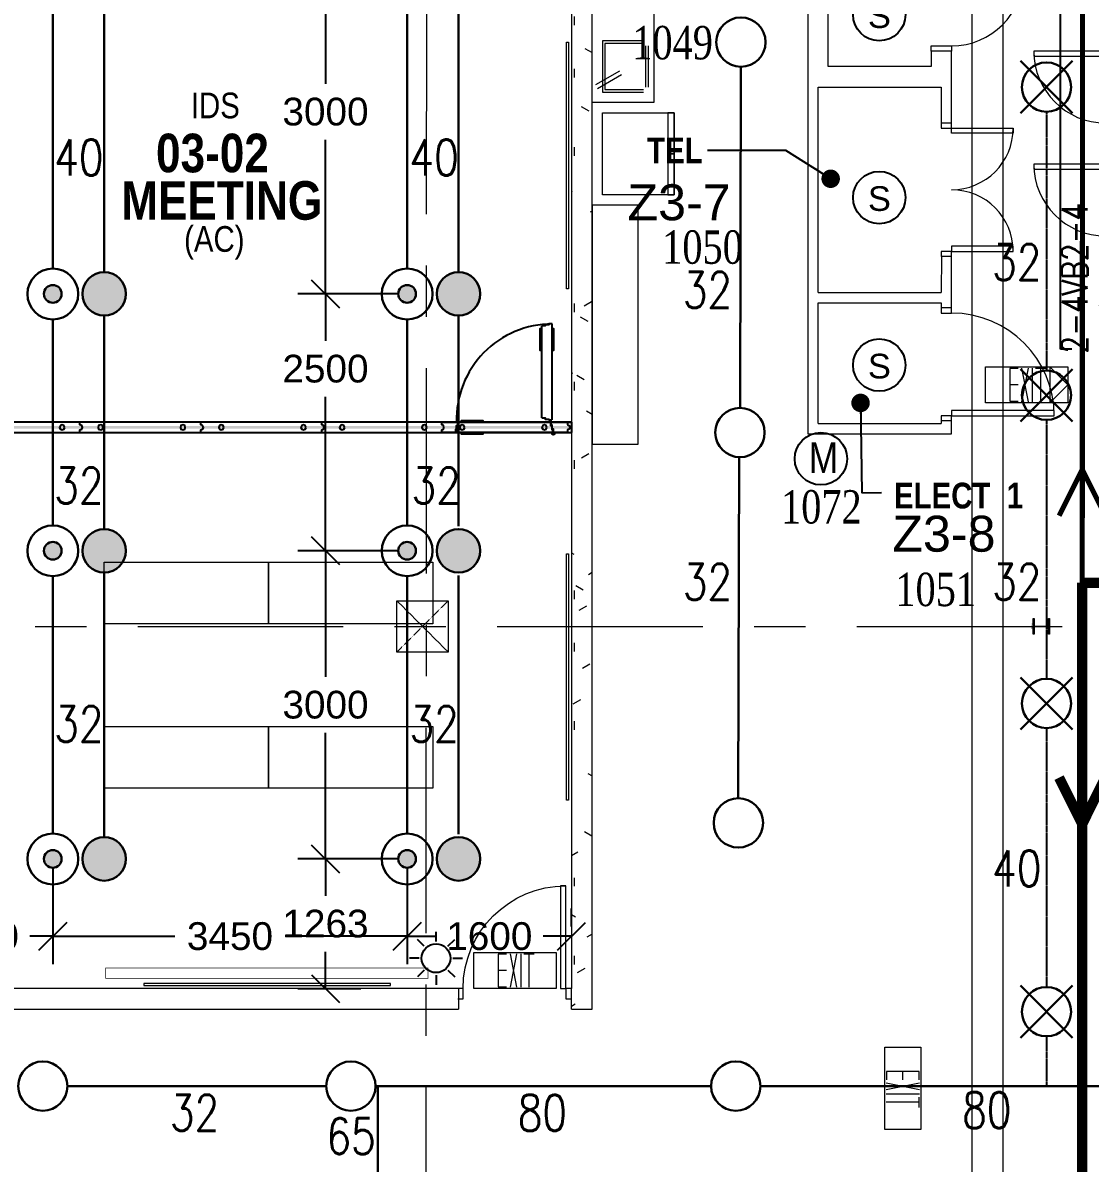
# Model space of a CAD drawing. Header units: millimetres. Extents: x -47219 to 440296, y -79832 to 7189.
# Drawn here: x -4260 to 6132, y -30050 to -18949 of the extents above; entities that cross this region are included whole.
import ezdxf

# ---------------------------------------------------------------- set-up
doc = ezdxf.new("R2010")
doc.units = ezdxf.units.MM
for name, pattern in [('BLK_2 - 3RD STOREY  LOWER ROOF PLAN-archi clean_25 SEPT 2024$0$IDA - Grid Line', [3500, 2000, -500, 500, -500]), ('HIDDEN2', [4.7625, 3.175, -1.5875]), ('IMPORT-HIDDEN2', [4.7625, 3.175, -1.5875])]:
    doc.linetypes.add(name, pattern=pattern)
doc.layers.get('Defpoints').update_dxf_attribs({"color": 8, "lineweight": 9})
for name, color, linetype in [('ADRESS', 42, 'Continuous'), ('BLK_2 - 3RD STOREY  LOWER ROOF PLAN-archi clean_25 SEPT 2024$0$PDF2_Geometry', 8, 'Continuous'), ('BLK_2 - 3RD STOREY  LOWER ROOF PLAN-archi clean_25 SEPT 2024$0$PDF2_Solid Fills', 8, 'Continuous'), ('DIM', 8, 'Continuous'), ('M-_FIRESMOKE_E-', 1, 'Continuous'), ('M-_FIRESPRK_T-', 7, 'Continuous'), ('M-_SPRKBEAM_E-', 12, 'HIDDEN2'), ('M-FIRE----_E-', 12, 'Continuous'), ('M_HR PIPE', 3, 'Continuous'), ('ROOMNAME', 7, 'Continuous'), ('ZONENAME', 152, 'Continuous')]:
    doc.layers.add(name, color=color, linetype=linetype)
for name, color, linetype, lineweight in [('BLK_2 - 3RD STOREY  LOWER ROOF PLAN-archi clean_25 SEPT 2024$0$1599_DB_A_BLK2_HQ_R21- LINKVIEW_BLK2_1ST STOREY Toilet JOH$0$A-_DOOR----_E-1', 8, 'Continuous', 9), ('BLK_2 - 3RD STOREY  LOWER ROOF PLAN-archi clean_25 SEPT 2024$0$1599_DB_A_BLK2_HQ_R21-3RD STOREY 230517$0$A-_DETA----_ED-1', 8, 'Continuous', 9), ('BLK_2 - 3RD STOREY  LOWER ROOF PLAN-archi clean_25 SEPT 2024$0$1599_DB_A_BLK2_HQ_R21-3RD STOREY 230517$0$A-_DOOR----_E', 8, 'Continuous', 9), ('BLK_2 - 3RD STOREY  LOWER ROOF PLAN-archi clean_25 SEPT 2024$0$1599_DB_A_BLK2_HQ_R21-3RD STOREY 230517$0$E-_LIGT----_E', 8, 'Continuous', 9), ('BLK_2 - 3RD STOREY  LOWER ROOF PLAN-archi clean_25 SEPT 2024$0$A-_DETA----_ED-1', 8, 'Continuous', 9), ('BLK_2 - 3RD STOREY  LOWER ROOF PLAN-archi clean_25 SEPT 2024$0$A-_WALL----_E', 8, 'Continuous', 9), ('BLK_2 - 3RD STOREY  LOWER ROOF PLAN-archi clean_25 SEPT 2024$0$E-_LIGT----_E', 8, 'Continuous', 9), ('BLK_2 - 3RD STOREY  LOWER ROOF PLAN-archi clean_25 SEPT 2024$0$S-_ANOTGRID_E-1', 8, 'BLK_2 - 3RD STOREY  LOWER ROOF PLAN-archi clean_25 SEPT 2024$0$IDA - Grid Line', 9), ('M-_SPRKPICO_E-', 1, 'Continuous', 30), ('M-_SPRKPIEX_E-', 1, 'Continuous', 30), ('NW_BEAM AND COLUMN', 134, 'Continuous', 5), ('S-_LINE----_N-', 140, 'Continuous', 18), ('S-TEXT', 140, 'Continuous', 18)]:
    doc.layers.add(name, color=color, linetype=linetype, lineweight=lineweight)
doc.styles.add('Arial Narrow', font='ARIALN.TTF', dxfattribs={"height": 250})
doc.styles.add('BLK_2 - 3RD STOREY  LOWER ROOF PLAN_12 JUNE 2024$0$Arial Narrow_2', font='ARIALN.TTF', dxfattribs={"height": 375})
doc.styles.add('BLK_2 - 3RD STOREY  LOWER ROOF PLAN_12 JUNE 2024$0$Arial Narrow_B_1', font='ARIALNB.TTF', dxfattribs={"height": 500})
doc.styles.add('BLK_2 - 3RD STOREY  LOWER ROOF PLAN_12 JUNE 2024$0$Arial Narrow_B_3', font='ARIALNB.TTF', dxfattribs={"height": 375})
doc.styles.add('RomanS_5', font='romans__.ttf', dxfattribs={"width": 0.8, "height": 250})
doc.styles.add('Simplex', font='SIMPLEX.shx', dxfattribs={"width": 0.8, "height": 2.5})
doc.styles.get("Standard").update_dxf_attribs({"font": 'arial.ttf'})
doc.styles.add('Swis721 BlkCn BT', font='swissck.ttf', dxfattribs={"width": 0.65, "height": 8})
doc.styles.add('TIME', font='times.ttf', dxfattribs={"width": 0.8})
doc.dimstyles.new('DIM 150', dxfattribs={"dimscale": 1500, "dimtxt": 0.18, "dimasz": 0.18, "dimexe": 0.18, "dimexo": 0.0625, "dimgap": 0.09, "dimtad": 0, "dimtih": 1, "dimtoh": 1, "dimdec": 0, "dimzin": 0, "dimdsep": 46, "dimtxsty": 'Standard', "dimblk": 'OBLIQUE', "dimcen": 0.09, "dimadec": 0, "dimazin": 0, "dimtfac": 1, "dimtdec": 0, "dimtofl": 0, "dimtmove": 0, "dimatfit": 3, "dimfxl": 1, "dimtolj": 1, "dimtzin": 0, "dimarcsym": 0})
doc.dimstyles.new('ROOM', dxfattribs={"dimscale": 1000, "dimtxt": 0.18, "dimasz": 0.18, "dimexe": 0.18, "dimexo": 0.0625, "dimgap": 0.09, "dimtad": 0, "dimtih": 1, "dimtoh": 1, "dimdec": 0, "dimzin": 0, "dimdsep": 46, "dimtxsty": 'Standard', "dimblk": 'OBLIQUE', "dimcen": 0.09, "dimadec": 0, "dimazin": 0, "dimtfac": 1, "dimtdec": 0, "dimtofl": 0, "dimtmove": 0, "dimatfit": 3, "dimldrblk": 'DOT', "dimfxl": 1, "dimtolj": 1, "dimtzin": 0, "dimarcsym": 0})

# ---------------------------------------------------------------- blocks, each defined once
blk = doc.blocks.new('3rd Structure')
at = {"layer": 'NW_BEAM AND COLUMN', "color": 8}
for p, q in [((-23450, -28550), (-23450, 250)), ((-23150, 250), (-23150, -28550)), ((-29050, -28550), (-28550, -28550)), ((-29050, -29050), (-29050, -28550)), ((-28550, -28550), (-28550, -29050)), ((-23450, -50650), (-23450, -28550)), ((-23150, -28550), (-23150, -50650)), ((-22854, -28876), (-22854, -28724)), ((-22854, -28724), (-22844, -28724)), ((-22844, -28724), (-22844, -28789)), ((-22706, -28789), (-22706, -28724)), ((-22706, -28724), (-22696, -28724)), ((-22696, -28724), (-22696, -28876)), ((-22696, -28800), (-22854, -28800)), ((-22844, -28811), (-22844, -28876)), ((-22837, -28797), (-22713, -28797)), ((-22713, -28803), (-22837, -28803)), ((-22775, -28797), (-22775, -28803)), ((-22706, -28876), (-22706, -28811)), ((-22844, -28876), (-22854, -28876)), ((-22696, -28876), (-22706, -28876)), ((-28550, -29050), (-29050, -29050))]:
    blk.add_line(p, q, dxfattribs=at)
at = {"layer": 'NW_BEAM AND COLUMN', "color": 8, "linetype": 'IMPORT-HIDDEN2', "lineweight": 18}
for p, q in [((-28550, -28550), (-29050, -29050)), ((-29050, -28550), (-28550, -29050))]:
    blk.add_line(p, q, dxfattribs=at)
at = {"layer": 'NW_BEAM AND COLUMN', "color": 8}
for centre, start, end in [((-22837, -28789), 180, 270), ((-22837, -28811), 90, 180), ((-22713, -28789), 270, 0), ((-22713, -28811), 0, 90)]:
    blk.add_arc(centre, 7.6, start, end, dxfattribs=at)
at = {"layer": 'S-TEXT', "color": 8, "attachment_point": 2}
for s, insert, char_height, width, rotation, line_spacing_factor, style in [('2-4VB2-4\\P1800/2100x850', (-22576, -25410), 250, 2959.11, 90, 0.983083, 'RomanS_5'), ('152x152x30.0 kg/m', (-22863, -28800), 8, 66.67, 270, 0.961347, 'Swis721 BlkCn BT')]:
    blk.add_mtext(s, dxfattribs=dict(at, insert=insert, char_height=char_height, width=width, rotation=rotation, line_spacing_factor=line_spacing_factor, style=style))
blk = doc.blocks.new('fire0101')
at = {"color": 0, "linetype": 'Continuous'}
blk.add_circle((0, 0), 100, dxfattribs=at)
blk = doc.blocks.new('Under B spk')
for p, q in [((318, -318), (-318, 318)), ((318, 318), (-318, -318))]:
    blk.add_line(p, q)
blk.add_circle((0, 0), 300)
blk = doc.blocks.new('SMOKE')
at = {"layer": 'M-_FIRESMOKE_E-'}
blk.add_circle((0, 0), 255, dxfattribs=at)
blk.add_text('S', height=240, dxfattribs=at).set_placement((-110, -130))
blk = doc.blocks.new('_Dot')
at = {"color": 0, "linetype": 'ByBlock', "lineweight": -2}
blk.add_line((-0.5, 0), (-1, 0), dxfattribs=at)
at = {"color": 0, "linetype": 'ByBlock', "const_width": 0.5}
blk.add_lwpolyline([(-0.25, 0, 1), (0.25, 0, 1)], format="xyb", close=True, dxfattribs=at)
blk = doc.blocks.new('_Oblique')
at = {"color": 0, "linetype": 'ByBlock', "lineweight": -2}
blk.add_line((-0.5, -0.5), (0.5, 0.5), dxfattribs=at)
blk = doc.blocks.new('*U13')
at = {"layer": 'M-FIRE----_E-'}
blk.add_line((-33, -33), (33, 33), dxfattribs=at)
blk = doc.blocks.new('*U12')
at = {"layer": 'M-FIRE----_E-', "color": 0, "linetype": 'ByBlock', "lineweight": -2, "transparency": 16777216}
for p, rotation in [((31604, 13669), 45), ((31455, 13607), 90), ((31393, 13458), 135), ((31815, 13458), 315.0000000000001), ((31455, 13309), 180), ((31753, 13309), 270), ((31604, 13247), 225.0000000000001)]:
    blk.add_blockref('*U13', p, dxfattribs=dict(at, rotation=rotation))
blk.add_blockref('*U13', (31753, 13607), dxfattribs=at)
blk = doc.blocks.new('Strobe Light')
at = {"layer": 'M-FIRE----_E-'}
blk.add_circle((0, 0), 140, dxfattribs=at)
blk.add_blockref('*U12', (-31604, -13458), dxfattribs=at)
blk = doc.blocks.new('*D74')
at = {"layer": 'Defpoints', "color": 0, "transparency": 16777216}
for p in [(-3968, -27088), (-5468, -27390), (-3968, -27841)]:
    blk.add_point(p, dxfattribs=at)
at = {"layer": 'DIM', "color": 0, "lineweight": -2, "transparency": 16777216}
for p, q in [((-3968, -27182), (-3968, -28111)), ((-5468, -27484), (-5468, -28111)), ((-5468, -27841), (-5243, -27841)), ((-3968, -27841), (-4193, -27841))]:
    blk.add_line(p, q, dxfattribs=at)
at = {"layer": 'DIM', "color": 0, "lineweight": -2, "transparency": 16777216, "xscale": 270, "yscale": 270, "zscale": 270, "rotation": 180}
blk.add_blockref('_Oblique', (-5468, -27841), dxfattribs=at)
at = {"layer": 'DIM', "color": 0, "lineweight": -2, "transparency": 16777216, "xscale": 270, "yscale": 270, "zscale": 270}
blk.add_blockref('_Oblique', (-3968, -27841), dxfattribs=at)
at = {"layer": 'DIM', "color": 0, "transparency": 16777216, "insert": (-4718, -27841), "char_height": 270, "attachment_point": 5}
blk.add_mtext('\\A1;1500', dxfattribs=at)
blk = doc.blocks.new('*D75')
at = {"layer": 'Defpoints', "color": 0, "transparency": 16777216}
for p in [(-3968, -27088), (-518, -27088), (-518, -27841)]:
    blk.add_point(p, dxfattribs=at)
at = {"layer": 'DIM', "color": 0, "lineweight": -2, "transparency": 16777216}
for p, q in [((-3968, -27182), (-3968, -28111)), ((-518, -27182), (-518, -28111)), ((-3968, -27841), (-2781, -27841)), ((-518, -27841), (-1705, -27841))]:
    blk.add_line(p, q, dxfattribs=at)
at = {"layer": 'DIM', "color": 0, "lineweight": -2, "transparency": 16777216, "xscale": 270, "yscale": 270, "zscale": 270, "rotation": 180}
blk.add_blockref('_Oblique', (-3968, -27841), dxfattribs=at)
at = {"layer": 'DIM', "color": 0, "lineweight": -2, "transparency": 16777216, "xscale": 270, "yscale": 270, "zscale": 270}
blk.add_blockref('_Oblique', (-518, -27841), dxfattribs=at)
at = {"layer": 'DIM', "color": 0, "transparency": 16777216, "insert": (-2243, -27841), "char_height": 270, "attachment_point": 5}
blk.add_mtext('\\A1;3450', dxfattribs=at)
blk = doc.blocks.new('*D76')
at = {"layer": 'Defpoints', "color": 0, "transparency": 16777216}
for p in [(-518, -27088), (1082, -27841), (1082, -27841)]:
    blk.add_point(p, dxfattribs=at)
at = {"layer": 'DIM', "color": 0, "lineweight": -2, "transparency": 16777216}
for p, q in [((-518, -27182), (-518, -28111)), ((1082, -27747), (1082, -27571)), ((-518, -27841), (-243, -27841)), ((1082, -27841), (807, -27841))]:
    blk.add_line(p, q, dxfattribs=at)
at = {"layer": 'DIM', "color": 0, "lineweight": -2, "transparency": 16777216, "xscale": 270, "yscale": 270, "zscale": 270, "rotation": 180}
blk.add_blockref('_Oblique', (-518, -27841), dxfattribs=at)
at = {"layer": 'DIM', "color": 0, "lineweight": -2, "transparency": 16777216, "xscale": 270, "yscale": 270, "zscale": 270}
blk.add_blockref('_Oblique', (1082, -27841), dxfattribs=at)
at = {"layer": 'DIM', "color": 0, "transparency": 16777216, "insert": (282, -27841), "char_height": 270, "attachment_point": 5}
blk.add_mtext('\\A1;1600', dxfattribs=at)
blk = doc.blocks.new('*D77')
at = {"layer": 'Defpoints', "color": 0, "transparency": 16777216}
for p in [(-1313, -27088), (-518, -27088), (-874, -28351)]:
    blk.add_point(p, dxfattribs=at)
at = {"layer": 'DIM', "color": 0, "lineweight": -2, "transparency": 16777216}
for p, q in [((-612, -27088), (-1583, -27088)), ((-1313, -27088), (-1313, -27446)), ((-1313, -28351), (-1313, -27992)), ((-968, -28351), (-1583, -28351))]:
    blk.add_line(p, q, dxfattribs=at)
at = {"layer": 'DIM', "color": 0, "lineweight": -2, "transparency": 16777216, "xscale": 270, "yscale": 270, "zscale": 270}
for p, rotation in [((-1313, -27088), 90), ((-1313, -28351), 270)]:
    blk.add_blockref('_Oblique', p, dxfattribs=dict(at, rotation=rotation))
at = {"layer": 'DIM', "color": 0, "transparency": 16777216, "insert": (-1313, -27719), "char_height": 270, "attachment_point": 5}
blk.add_mtext('\\A1;1263', dxfattribs=at)
blk = doc.blocks.new('*D78')
at = {"layer": 'Defpoints', "color": 0, "transparency": 16777216}
for p in [(-1313, -24088), (-518, -24088), (-518, -27088)]:
    blk.add_point(p, dxfattribs=at)
at = {"layer": 'DIM', "color": 0, "lineweight": -2, "transparency": 16777216}
for p, q in [((-612, -24088), (-1583, -24088)), ((-1313, -24088), (-1313, -25315)), ((-1313, -27088), (-1313, -25861)), ((-612, -27088), (-1583, -27088))]:
    blk.add_line(p, q, dxfattribs=at)
at = {"layer": 'DIM', "color": 0, "lineweight": -2, "transparency": 16777216, "xscale": 270, "yscale": 270, "zscale": 270}
for p, rotation in [((-1313, -24088), 90), ((-1313, -27088), 270)]:
    blk.add_blockref('_Oblique', p, dxfattribs=dict(at, rotation=rotation))
at = {"layer": 'DIM', "color": 0, "transparency": 16777216, "insert": (-1313, -25588), "char_height": 270, "attachment_point": 5}
blk.add_mtext('\\A1;3000', dxfattribs=at)
blk = doc.blocks.new('*D79')
at = {"layer": 'Defpoints', "color": 0, "transparency": 16777216}
for p in [(-1313, -21588), (-518, -21588), (-518, -24088)]:
    blk.add_point(p, dxfattribs=at)
at = {"layer": 'DIM', "color": 0, "lineweight": -2, "transparency": 16777216}
for p, q in [((-612, -21588), (-1583, -21588)), ((-1313, -21588), (-1313, -22044)), ((-1313, -24088), (-1313, -22590)), ((-612, -24088), (-1583, -24088))]:
    blk.add_line(p, q, dxfattribs=at)
at = {"layer": 'DIM', "color": 0, "lineweight": -2, "transparency": 16777216, "xscale": 270, "yscale": 270, "zscale": 270}
for p, rotation in [((-1313, -21588), 90), ((-1313, -24088), 270)]:
    blk.add_blockref('_Oblique', p, dxfattribs=dict(at, rotation=rotation))
at = {"layer": 'DIM', "color": 0, "transparency": 16777216, "insert": (-1313, -22317), "char_height": 270, "attachment_point": 5}
blk.add_mtext('\\A1;2500', dxfattribs=at)
blk = doc.blocks.new('*D80')
at = {"layer": 'Defpoints', "color": 0, "transparency": 16777216}
for p in [(-1313, -18588), (-518, -18588), (-518, -21588)]:
    blk.add_point(p, dxfattribs=at)
at = {"layer": 'DIM', "color": 0, "lineweight": -2, "transparency": 16777216}
for p, q in [((-612, -18588), (-1583, -18588)), ((-1313, -18588), (-1313, -19542)), ((-1313, -21588), (-1313, -20088)), ((-612, -21588), (-1583, -21588))]:
    blk.add_line(p, q, dxfattribs=at)
at = {"layer": 'DIM', "color": 0, "lineweight": -2, "transparency": 16777216, "xscale": 270, "yscale": 270, "zscale": 270}
for p, rotation in [((-1313, -18588), 90), ((-1313, -21588), 270)]:
    blk.add_blockref('_Oblique', p, dxfattribs=dict(at, rotation=rotation))
at = {"layer": 'DIM', "color": 0, "transparency": 16777216, "insert": (-1313, -19815), "char_height": 270, "attachment_point": 5}
blk.add_mtext('\\A1;3000', dxfattribs=at)
blk = doc.blocks.new('fire0102')
h = blk.add_hatch(color=256)
h.dxf.hatch_style = 1
h.paths.add_polyline_path([(-105.8, 0, 1), (105.8, 0, 1)])
at = {"color": 0, "linetype": 'Continuous'}
blk.add_circle((0, 0), 105.8, dxfattribs=at)
blk = doc.blocks.new('ROYAL')
at = {"ltscale": 0.1}
h = blk.add_hatch(color=1, dxfattribs=at)
h.dxf.hatch_style = 1
h.paths.add_polyline_path([(17, 0.1, 1), (-17.1, 0.1, 1)])
at = {"layer": 'M-_SPRKPIEX_E-', "ltscale": 0.1}
for centre, radius in [((0, 0), 48.8), ((-0.1, 0.1), 17)]:
    blk.add_circle(centre, radius, dxfattribs=at)
blk = doc.blocks.new('BLK_2 - 3RD STOREY  LOWER ROOF PLAN-archi clean_25 SEPT 2024$0$1599_DB_A_BLK2_HQ_R21-3RD STOREY 230517$0$IDA - Exit Sign - IDA - Exit Sign - One Side-2587573-LINKVIEW_BLK2_3RD STOREY')
at = {"layer": 'BLK_2 - 3RD STOREY  LOWER ROOF PLAN-archi clean_25 SEPT 2024$0$1599_DB_A_BLK2_HQ_R21-3RD STOREY 230517$0$A-_DETA----_ED-1'}
for p, q in [((-164, -115), (-164, -433)), ((-84, -115), (-164, -115)), ((-49, -113), (14, -438)), ((14, -113), (-49, -438)), ((55, -113), (55, -438)), ((185, -115), (85, -115)), ((135, -115), (135, -438)), ((-84, -275), (-164, -275)), ((-164, -433), (-84, -433))]:
    blk.add_line(p, q, dxfattribs=at)
at = {"layer": 'BLK_2 - 3RD STOREY  LOWER ROOF PLAN-archi clean_25 SEPT 2024$0$1599_DB_A_BLK2_HQ_R21-3RD STOREY 230517$0$E-_LIGT----_E'}
for p, q in [((-400, -450), (-400, -100)), ((-400, -100), (400, -100)), ((400, -100), (400, -450)), ((400, -450), (-400, -450))]:
    blk.add_line(p, q, dxfattribs=at)
blk = doc.blocks.new('BLK_2 - 3RD STOREY  LOWER ROOF PLAN-archi clean_25 SEPT 2024$0$1599_DB_A_BLK2_HQ_R21-3RD STOREY 230517$0$IDA - F - Single - Swing - 1100L X 2200H - B2-TD01-3240952-LINKVIEW_BLK2_3RD STOREY')
at = {"layer": 'BLK_2 - 3RD STOREY  LOWER ROOF PLAN-archi clean_25 SEPT 2024$0$1599_DB_A_BLK2_HQ_R21-3RD STOREY 230517$0$A-_DOOR----_E'}
for p, q in [((-550, 50), (-500, 50)), ((-500, 50), (-500, -50)), ((500, 50), (550, 50)), ((500, -50), (500, 50)), ((-500, -50), (-550, -50)), ((450, -50), (500, -50)), ((450, -1050), (450, -50)), ((500, -50), (500, -1050)), ((550, -50), (500, -50)), ((500, -1050), (450, -1050))]:
    blk.add_line(p, q, dxfattribs=at)
blk.add_arc((500, -50), 1000, 180, 270, dxfattribs=at)
blk = doc.blocks.new('BLK_2 - 3RD STOREY  LOWER ROOF PLAN-archi clean_25 SEPT 2024$0$1599_DB_A_BLK2_HQ_R21-3RD STOREY 230517$0$IDA - Exit Sign - IDA - Exit Sign - Right Side-3511519-LINKVIEW_BLK2_3RD STOREY')
at = {"layer": 'BLK_2 - 3RD STOREY  LOWER ROOF PLAN-archi clean_25 SEPT 2024$0$1599_DB_A_BLK2_HQ_R21-3RD STOREY 230517$0$A-_DETA----_ED-1'}
for p, q in [((-164, -115), (-164, -433)), ((-84, -115), (-164, -115)), ((-49, -113), (14, -438)), ((14, -113), (-49, -438)), ((55, -113), (55, -438)), ((185, -115), (85, -115)), ((135, -115), (135, -438)), ((-84, -275), (-164, -275)), ((-164, -433), (-84, -433))]:
    blk.add_line(p, q, dxfattribs=at)
at = {"layer": 'BLK_2 - 3RD STOREY  LOWER ROOF PLAN-archi clean_25 SEPT 2024$0$1599_DB_A_BLK2_HQ_R21-3RD STOREY 230517$0$E-_LIGT----_E'}
for p, q in [((-400, -450), (-400, -100)), ((-400, -100), (400, -100)), ((225, -100), (225, -450)), ((400, -275), (225, -100)), ((400, -100), (400, -450)), ((225, -450), (400, -275)), ((400, -450), (-400, -450))]:
    blk.add_line(p, q, dxfattribs=at)
blk = doc.blocks.new('BLK_2 - 3RD STOREY  LOWER ROOF PLAN-archi clean_25 SEPT 2024$0$1599_DB_A_BLK2_HQ_R21-3RD STOREY 230517$0$IDA - F - Single - Swing - 1100L X 2200H - B2-TD01-3240950-LINKVIEW_BLK2_3RD STOREY')
at = {"layer": 'BLK_2 - 3RD STOREY  LOWER ROOF PLAN-archi clean_25 SEPT 2024$0$1599_DB_A_BLK2_HQ_R21-3RD STOREY 230517$0$A-_DOOR----_E'}
for p, q in [((500, 1050), (450, 1050)), ((450, 1050), (450, 50)), ((500, 50), (500, 1050)), ((-500, 50), (-550, 50)), ((-500, -50), (-500, 50)), ((450, 50), (500, 50)), ((550, 50), (500, 50)), ((500, 50), (500, -50)), ((-550, -50), (-500, -50)), ((500, -50), (550, -50))]:
    blk.add_line(p, q, dxfattribs=at)
blk.add_arc((500, 50), 1000, 90, 180, dxfattribs=at)
blk = doc.blocks.new('BLK_2 - 3RD STOREY  LOWER ROOF PLAN-archi clean_25 SEPT 2024$0$IDA - Exit Sign - IDA - Exit Sign - Right Side-3511519-BLK 2 3RD STOREY PLAN')
at = {"layer": 'BLK_2 - 3RD STOREY  LOWER ROOF PLAN-archi clean_25 SEPT 2024$0$A-_DETA----_ED-1'}
for p, q in [((-164, -115), (-164, -433)), ((-84, -115), (-164, -115)), ((-49, -113), (14, -438)), ((14, -113), (-49, -438)), ((55, -113), (55, -438)), ((185, -115), (85, -115)), ((135, -115), (135, -438)), ((-84, -275), (-164, -275)), ((-164, -433), (-84, -433))]:
    blk.add_line(p, q, dxfattribs=at)
at = {"layer": 'BLK_2 - 3RD STOREY  LOWER ROOF PLAN-archi clean_25 SEPT 2024$0$E-_LIGT----_E'}
for p, q in [((-400, -450), (-400, -100)), ((-400, -100), (400, -100)), ((225, -100), (225, -450)), ((400, -275), (225, -100)), ((400, -100), (400, -450)), ((225, -450), (400, -275)), ((400, -450), (-400, -450))]:
    blk.add_line(p, q, dxfattribs=at)
blk = doc.blocks.new('BLK_2 - 3RD STOREY  LOWER ROOF PLAN-archi clean_25 SEPT 2024$0$1599_DB_A_BLK2_HQ_R21- LINKVIEW_BLK2_1ST STOREY Toilet JOH$0$IDA - F - Single - Swing - 800L X 2130H - B2-FTD03 - 2HR-3248095-LINKVIEW_BLK2_1ST STOREY')
at = {"layer": 'BLK_2 - 3RD STOREY  LOWER ROOF PLAN-archi clean_25 SEPT 2024$0$1599_DB_A_BLK2_HQ_R21- LINKVIEW_BLK2_1ST STOREY Toilet JOH$0$A-_DOOR----_E-1'}
for p, q in [((-400, 100), (-350, 100)), ((-350, 100), (-350, -100)), ((350, 100), (400, 100)), ((350, -100), (350, 100)), ((-350, -100), (-400, -100)), ((300, -100), (350, -100)), ((300, -800), (300, -100)), ((350, -100), (350, -800)), ((400, -100), (350, -100)), ((350, -800), (300, -800))]:
    blk.add_line(p, q, dxfattribs=at)
blk.add_arc((350, -100), 700, 180, 270, dxfattribs=at)
blk = doc.blocks.new('BLK_2 - 3RD STOREY  LOWER ROOF PLAN-archi clean_25 SEPT 2024$0$A$C13006910')
at = {"layer": 'BLK_2 - 3RD STOREY  LOWER ROOF PLAN-archi clean_25 SEPT 2024$0$PDF2_Solid Fills'}
h = blk.add_hatch(color=256, dxfattribs=at)
h.dxf.hatch_style = 1
h.paths.add_polyline_path([(11976, 990), (11976, 1016), (5426, 1016), (5426, 990)])
at = {"layer": 'BLK_2 - 3RD STOREY  LOWER ROOF PLAN-archi clean_25 SEPT 2024$0$PDF2_Geometry'}
for p, q in [((5426, 1054), (5426, 952)), ((11937, 1054), (11976, 1054)), ((11976, 1054), (11976, 952)), ((11937, 952), (11976, 952))]:
    blk.add_line(p, q, dxfattribs=at)
for points in [[(11784, 2011), (11755, 2011), (11755, 2002), (11721, 2002), (11721, 1990), (11687, 1990)], [(11784, 2011), (11784, 1075)], [(11687, 1752), (11670, 1752), (11670, 1964), (11687, 1964)], [(11687, 1096), (11687, 1990)], [(11784, 1964), (11801, 1964), (11801, 1752), (11784, 1752)], [(11976, 1054), (5426, 1054)], [(5426, 952), (5426, 978), (5443, 986), (5447, 1003), (5443, 1020), (5426, 1029), (5426, 1054)], [(6019, 952), (6019, 978), (6036, 986), (6040, 1003), (6036, 1020), (6019, 1029), (6019, 1054)], [(7191, 952), (7191, 978), (7208, 986), (7217, 1003), (7208, 1020), (7191, 1029), (7191, 1054)], [(8368, 952), (8368, 978), (8385, 986), (8394, 1003), (8385, 1020), (8368, 1029), (8368, 1054)], [(9545, 952), (9545, 978), (9562, 986), (9570, 1003), (9562, 1020), (9545, 1029), (9545, 1054)], [(10849, 952), (10849, 986), (10857, 986), (10857, 1020), (10870, 1020), (10870, 1054)], [(10849, 952), (10849, 986), (10857, 986), (10857, 1020), (10870, 1020), (10870, 1054)], [(10857, 952), (10857, 982), (10866, 982), (10866, 1020), (10879, 1020), (10879, 1054)], [(10857, 952), (10857, 982), (10866, 982), (10866, 1020), (10879, 1020), (10879, 1054)], [(11116, 1054), (11116, 1067), (10904, 1067), (10904, 1054)], [(11116, 1054), (11116, 1067), (10904, 1067), (10904, 1054)], [(11687, 1096), (11721, 1096), (11721, 1084), (11755, 1084), (11755, 1075), (11784, 1075)], [(11772, 1054), (11772, 1020), (11784, 1020), (11784, 982), (11793, 982), (11793, 952)], [(11772, 1054), (11772, 1020), (11784, 1020), (11784, 982), (11793, 982), (11793, 952)], [(11801, 952), (11801, 986), (11789, 986), (11789, 1024), (11780, 1024), (11780, 1054)], [(11801, 952), (11801, 986), (11789, 986), (11789, 1024), (11780, 1024), (11780, 1054)], [(5426, 952), (11976, 952)], [(10904, 952), (10904, 940), (11116, 940), (11116, 952)], [(10904, 952), (10904, 940), (11116, 940), (11116, 952)]]:
    blk.add_lwpolyline(points, dxfattribs=at)
for points in [[(5866, 1003), (5858, 1020), (5841, 1029), (5824, 1020), (5815, 1003), (5824, 986), (5841, 978), (5858, 986)], [(6239, 1003), (6235, 1020), (6218, 1029), (6196, 1020), (6192, 1003), (6196, 986), (6218, 978), (6235, 986)], [(7043, 1003), (7035, 1020), (7018, 1029), (7001, 1020), (6992, 1003), (7001, 986), (7018, 978), (7035, 986)], [(7416, 1003), (7411, 1020), (7394, 1029), (7373, 1020), (7369, 1003), (7373, 986), (7394, 978), (7411, 986)], [(8216, 1003), (8212, 1020), (8195, 1029), (8173, 1020), (8169, 1003), (8173, 986), (8195, 978), (8212, 986)], [(8593, 1003), (8584, 1020), (8567, 1029), (8550, 1020), (8542, 1003), (8550, 986), (8567, 978), (8584, 986)], [(9393, 1003), (9384, 1020), (9367, 1029), (9350, 1020), (9342, 1003), (9350, 986), (9367, 978), (9384, 986)], [(9769, 1003), (9761, 1020), (9744, 1029), (9727, 1020), (9719, 1003), (9727, 986), (9744, 978), (9761, 986)], [(10569, 1003), (10561, 1020), (10544, 1029), (10527, 1020), (10519, 1003), (10527, 986), (10544, 978), (10561, 986)], [(11937, 1029), (11954, 1020), (11962, 1003), (11954, 986), (11937, 978), (11937, 952), (10713, 952), (10713, 978), (10730, 986), (10735, 1003), (10730, 1020), (10713, 1029), (10713, 1054), (11937, 1054)], [(10938, 1003), (10929, 1020), (10912, 1029), (10895, 1020), (10887, 1003), (10895, 986), (10912, 978), (10929, 986)], [(10938, 1003), (10929, 1020), (10912, 1029), (10895, 1020), (10887, 1003), (10895, 986), (10912, 978), (10929, 986)], [(11738, 1003), (11729, 1020), (11713, 1029), (11696, 1020), (11687, 1003), (11696, 986), (11713, 978), (11729, 986)], [(11738, 1003), (11729, 1020), (11713, 1029), (11696, 1020), (11687, 1003), (11696, 986), (11713, 978), (11729, 986)]]:
    blk.add_lwpolyline(points, close=True, dxfattribs=at)
blk.add_circle((11799, 942), 10.6, dxfattribs=at)
blk.add_circle((11799, 942), 10.6, dxfattribs=at)
blk.add_arc((11787, 1081), 929, 89.9011, 181.6151, dxfattribs=at)
blk = doc.blocks.new('BLK_2 - 3RD STOREY  LOWER ROOF PLAN-archi clean_25 SEPT 2024')
at = {"layer": 'BLK_2 - 3RD STOREY  LOWER ROOF PLAN-archi clean_25 SEPT 2024$0$A-_WALL----_E'}
h = blk.add_hatch(dxfattribs=at)
h.set_pattern_fill('FP_2', color=256, angle=90, style=0, pattern_type=2)
h.set_pattern_definition([(90, (-149511.03, -63423.08), (-254, 1016), [83.82, -678.18, 83.82, -678.18, -4064]), (90, (-149511.03, -63423.08), (-254, 1016), [-1524, 83.82, -1440.18, 83.82, -678.18, -1778]), (90, (-149511.03, -63423.08), (-254, 1016), [-3810, 83.82, -424.18, 83.82, -1186.18]), (210, (-149638.03, -63042.08), (-752.8818, -727.9705), [83.82, -678.18, 83.82, -678.18, -4064]), (210, (-149638.03, -63042.08), (-752.8818, -727.9705), [-1524, 83.82, -1440.18, 83.82, -678.18, -1778]), (210, (-149638.03, -63042.08), (-752.8818, -727.9705), [-3810, 83.82, -424.18, 83.82, -1186.18]), (330, (-150146.03, -62915.08), (1006.8818, -288.0295), [83.82, -678.18, 83.82, -678.18, -4064]), (330, (-150146.03, -62915.08), (1006.8818, -288.0295), [-1524, 83.82, -1440.18, 83.82, -678.18, -1778]), (330, (-150146.03, -62915.08), (1006.8818, -288.0295), [-3810, 83.82, -424.18, 83.82, -1186.18])])
h.paths.add_polyline_path([(-130036, -59952), (-130236, -59952), (-130236, -71277), (-130036, -71277), (-130036, -60864)])
for p, q in [((-130036, -71277), (-130036, -59952)), ((-127936, -59952), (-127936, -65677)), ((-130236, -60152), (-130236, -71077)), ((-127736, -62102), (-127736, -61102)), ((-129511, -62302), (-129511, -61902)), ((-126736, -61952), (-126736, -62102)), ((-126536, -61952), (-126736, -61952)), ((-126536, -62652), (-126536, -61952)), ((-125036, -61952), (-125736, -61952)), ((-125736, -61952), (-125736, -62002)), ((-125736, -62002), (-125036, -62002)), ((-129769, -62146), (-130003, -62281)), ((-126736, -62102), (-127736, -62102)), ((-129983, -62316), (-129749, -62181)), ((-127836, -62302), (-126636, -62302)), ((-127836, -64302), (-127836, -62302)), ((-126636, -62302), (-126636, -62652)), ((-126636, -62652), (-126636, -62702)), ((-126636, -62652), (-126536, -62652)), ((-126636, -62702), (-126536, -62702)), ((-126536, -62702), (-126536, -62652)), ((-126536, -62752), (-126536, -62702)), ((-126536, -62702), (-125936, -62702)), ((-125936, -62702), (-125936, -62752)), ((-125936, -62752), (-126536, -62752)), ((-125036, -63052), (-125736, -63052)), ((-125736, -63052), (-125736, -63102)), ((-125736, -63102), (-125036, -63102)), ((-126536, -63902), (-126636, -63902)), ((-126636, -63902), (-126636, -63952)), ((-125936, -63852), (-126536, -63852)), ((-126536, -63852), (-126536, -63902)), ((-126536, -63902), (-125936, -63902)), ((-126536, -63952), (-126536, -63902)), ((-125936, -63902), (-125936, -63852)), ((-126536, -63952), (-126636, -63952)), ((-126634, -63952), (-126636, -64302)), ((-126536, -64452), (-126536, -63952)), ((-127836, -64302), (-126636, -64302)), ((-127836, -64402), (-126636, -64402)), ((-127836, -65577), (-127836, -64402)), ((-126636, -64402), (-126636, -64452)), ((-127836, -65577), (-126636, -65577)), ((-126636, -65552), (-126636, -65577)), ((-126536, -65677), (-126536, -65552)), ((-127936, -65677), (-126536, -65677)), ((-131336, -71078), (-131336, -71277)), ((-130236, -71277), (-130236, -71078))]:
    blk.add_line(p, q, dxfattribs=at)
for points in [[(-130036, -59952), (-129436, -59952), (-129436, -62452), (-130036, -62452)], [(-130285, -64266), (-130285, -61866), (-130265, -61866), (-130265, -64266)], [(-129936, -62552), (-129236, -62552), (-129236, -63352), (-129936, -63352)], [(-129300, -62952), (-129236, -62952), (-129236, -62552), (-129300, -62552)], [(-129300, -63352), (-129236, -63352), (-129236, -62952), (-129300, -62952)], [(-130036, -65777), (-129586, -65777), (-129586, -63452), (-130036, -63452)], [(-133186, -67527), (-134786, -67527), (-134786, -66927), (-133186, -66927)], [(-131586, -67527), (-133186, -67527), (-133186, -66927), (-131586, -66927)], [(-130285, -69245), (-130285, -66845), (-130265, -66845), (-130265, -69245)], [(-133186, -69127), (-134786, -69127), (-134786, -68527), (-133186, -68527)], [(-131586, -69127), (-133186, -69127), (-133186, -68527), (-131586, -68527)], [(-132000, -71028), (-134400, -71028), (-134400, -71048), (-132000, -71048)]]:
    blk.add_lwpolyline(points, close=True, dxfattribs=at)
for points in [[(-129536, -61852), (-129936, -61852), (-129936, -62352)], [(-129536, -61877), (-129911, -61877), (-129911, -62327), (-129536, -62327)], [(-129486, -62302), (-129486, -61902)], [(-129936, -62352), (-129536, -62352)], [(-126536, -64452), (-126636, -64452)], [(-126536, -65552), (-126636, -65552)], [(-131336, -71078), (-136800, -71078)], [(-139011, -71277), (-131336, -71277)], [(-130236, -71277), (-130036, -71277)]]:
    blk.add_lwpolyline(points, dxfattribs=at)
at = {"layer": 'BLK_2 - 3RD STOREY  LOWER ROOF PLAN-archi clean_25 SEPT 2024$0$A-_WALL----_E', "const_width": 5}
blk.add_lwpolyline([(-131633, -70978), (-134771, -70978), (-134771, -70878), (-131633, -70878)], close=True, dxfattribs=at)
at = {"layer": 'BLK_2 - 3RD STOREY  LOWER ROOF PLAN-archi clean_25 SEPT 2024$0$A-_WALL----_E'}
for centre, radius, start, end in [((-125036, -61952), 700, 180, 270), ((-126536, -62702), 600, 270, 0), ((-125036, -63052), 700, 180, 270), ((-126536, -63902), 600, 0, 90)]:
    blk.add_arc(centre, radius, start, end, dxfattribs=at)
at = {"layer": 'BLK_2 - 3RD STOREY  LOWER ROOF PLAN-archi clean_25 SEPT 2024$0$S-_ANOTGRID_E-1'}
for p, q in [((-131634, -37038), (-131686, -122559)), ((-141459, -67552), (-96555, -67552))]:
    blk.add_line(p, q, dxfattribs=at)
at = {"layer": 'BLK_2 - 3RD STOREY  LOWER ROOF PLAN-archi clean_25 SEPT 2024$0$A-_WALL----_E'}
for name, p, rotation in [('BLK_2 - 3RD STOREY  LOWER ROOF PLAN-archi clean_25 SEPT 2024$0$1599_DB_A_BLK2_HQ_R21- LINKVIEW_BLK2_1ST STOREY Toilet JOH$0$IDA - F - Single - Swing - 800L X 2130H - B2-FTD03 - 2HR-3248095-LINKVIEW_BLK2_1ST STOREY', (-126636, -61552), 90), ('BLK_2 - 3RD STOREY  LOWER ROOF PLAN-archi clean_25 SEPT 2024$0$1599_DB_A_BLK2_HQ_R21-3RD STOREY 230517$0$IDA - F - Single - Swing - 1100L X 2200H - B2-TD01-3240950-LINKVIEW_BLK2_3RD STOREY', (-126586, -65002), 270), ('BLK_2 - 3RD STOREY  LOWER ROOF PLAN-archi clean_25 SEPT 2024$0$1599_DB_A_BLK2_HQ_R21-3RD STOREY 230517$0$IDA - Exit Sign - IDA - Exit Sign - One Side-2587573-LINKVIEW_BLK2_3RD STOREY', (-126736, -72049), 270)]:
    blk.add_blockref(name, p, dxfattribs=dict(at, rotation=rotation))
for name, p in [('BLK_2 - 3RD STOREY  LOWER ROOF PLAN-archi clean_25 SEPT 2024$0$A$C13006910', (-142213, -66618)), ('BLK_2 - 3RD STOREY  LOWER ROOF PLAN-archi clean_25 SEPT 2024$0$1599_DB_A_BLK2_HQ_R21-3RD STOREY 230517$0$IDA - Exit Sign - IDA - Exit Sign - Right Side-3511519-LINKVIEW_BLK2_3RD STOREY', (-125805, -64927)), ('BLK_2 - 3RD STOREY  LOWER ROOF PLAN-archi clean_25 SEPT 2024$0$IDA - Exit Sign - IDA - Exit Sign - Right Side-3511519-BLK 2 3RD STOREY PLAN', (-125805, -64927)), ('BLK_2 - 3RD STOREY  LOWER ROOF PLAN-archi clean_25 SEPT 2024$0$1599_DB_A_BLK2_HQ_R21-3RD STOREY 230517$0$IDA - Exit Sign - IDA - Exit Sign - One Side-2587573-LINKVIEW_BLK2_3RD STOREY', (-130786, -70627))]:
    blk.add_blockref(name, p, dxfattribs=at)
at = {"layer": 'BLK_2 - 3RD STOREY  LOWER ROOF PLAN-archi clean_25 SEPT 2024$0$A-_WALL----_E', "xscale": -1, "rotation": 180}
blk.add_blockref('BLK_2 - 3RD STOREY  LOWER ROOF PLAN-archi clean_25 SEPT 2024$0$1599_DB_A_BLK2_HQ_R21-3RD STOREY 230517$0$IDA - F - Single - Swing - 1100L X 2200H - B2-TD01-3240952-LINKVIEW_BLK2_3RD STOREY', (-130792, -71128), dxfattribs=at)
blk = doc.blocks.new('Module')
blk.add_circle((0, 0), 255)
at = {"insert": (-119, 160), "char_height": 300, "width": 921.94, "attachment_point": 1, "style": 'Arial Narrow'}
blk.add_mtext('M', dxfattribs=at)

msp = doc.modelspace()

# ---------------------------------------------------------------- linework, layer by layer
at = {"layer": 'M-_SPRKBEAM_E-'}
for p, q in [((5706.8, -19814.7), (5706.8, -22334.7)), ((5706.8, -22814.7), (5706.8, -25334.7)), ((5706.8, -25814.7), (5706.8, -28334.7)), ((5706.8, -28814.7), (5706.8, -29299.7))]:
    msp.add_line(p, q, dxfattribs=at)
at = {"layer": 'M-_SPRKPIEX_E-'}
for p, q in [((-3968.1, -18828), (-3968.1, -21341.2)), ((-3467.3, -18799.6), (-3467.3, -21376.3)), ((-518.1, -18828), (-518.1, -21348)), ((-17.3, -18799.6), (-17.3, -21376.3)), ((2732.3, -19377.3), (2723.1, -22697.3)), ((-3968.1, -21835.8), (-3968.1, -23841.2)), ((-3467.3, -21799.6), (-3467.3, -23876.3)), ((-518.1, -21828), (-518.1, -23848)), ((-17.3, -21799.6), (-17.3, -23848)), ((2713.5, -23177.1), (2704.2, -26497.3)), ((-3467.3, -24299.6), (-3467.3, -26876.3)), ((-3968.1, -24335.8), (-3968.1, -26841.2)), ((-518.1, -24328), (-518.1, -26848)), ((-17.3, -24328), (-17.3, -26848)), ((-3825.2, -29299.7), (-1305.2, -29299.7)), ((-825.2, -29299.7), (2441.8, -29299.7)), ((-804.3, -30859.5), (-804.3, -29299.7)), ((2921.8, -29299.7), (6706.6, -29299.7))]:
    msp.add_line(p, q, dxfattribs=at)
for points, const_width in [([(6067.8, 2174.8), (6054.8, -24399.6)], 50), ([(13943.2, -21756.7), (13943.2, -24399.6), (6054.8, -24399.6)], 100), ([(6279.8, -23747.3), (6054.8, -23297.3), (5829.8, -23747.3)], 50), ([(6054.8, -24399.6), (6054.8, -66366.4)], 100), ([(6279.8, -26296.8), (6054.8, -26746.8), (5829.8, -26296.8)], 100)]:
    msp.add_lwpolyline(points, dxfattribs=dict(at, const_width=const_width))
at = {"layer": 'M_HR PIPE'}
for p, q in [((5844.4, -22126.8), (5844.4, -17143.5)), ((5954.5, -22126.8), (5844.4, -22126.8))]:
    msp.add_line(p, q, dxfattribs=at)

# ---------------------------------------------------------------- block references
at = {"layer": 'M-_FIRESMOKE_E-'}
for p in [(4078.2, -18869.4), (4078.2, -20649.9), (4078.2, -22280.8)]:
    msp.add_blockref('SMOKE', p, dxfattribs=at)
at = {"layer": 'M-_SPRKPICO_E-', "xscale": 2, "yscale": 2, "zscale": 2, "rotation": 270}
for p in [(-3467.3, -21588), (-17.3, -21588), (-3467.3, -24088), (-17.3, -24088), (-3467.3, -27088), (-17.3, -27088)]:
    msp.add_blockref('fire0102', p, dxfattribs=at)
at = {"layer": 'M-_SPRKPIEX_E-'}
msp.add_blockref('BLK_2 - 3RD STOREY  LOWER ROOF PLAN-archi clean_25 SEPT 2024', (131318.5, 42727.7), dxfattribs=at)
at = {"layer": 'M-_SPRKPIEX_E-', "xscale": 2.4, "yscale": 2.4, "zscale": 2.4, "rotation": 258.865011862231}
for p in [(2731.8, -19137.3), (2722.5, -22937.3), (2706.8, -26737.3), (-4065.2, -29299.7), (-1065.2, -29299.7), (2681.8, -29299.7)]:
    msp.add_blockref('fire0101', p, dxfattribs=at)
at = {"layer": 'M-_SPRKPIEX_E-'}
for name, p, xscale, yscale, zscale in [('Under B spk', (5706.8, -19574.7), 0.8, 0.8, 0.8), ('ROYAL', (-3967.7, -21588.5), 5.0625, 5.0625, 5.0625), ('ROYAL', (-517.7, -21588.5), 5.0625, 5.0625, 5.0625), ('Under B spk', (5706.8, -22574.7), 0.8, 0.8, 0.8), ('ROYAL', (-3967.7, -24088.5), 5.0625, 5.0625, 5.0625), ('ROYAL', (-517.7, -24088.5), 5.0625, 5.0625, 5.0625), ('Under B spk', (5706.8, -25574.7), 0.8, 0.8, 0.8), ('ROYAL', (-3967.7, -27088.5), 5.0625, 5.0625, 5.0625), ('ROYAL', (-517.7, -27088.5), 5.0625, 5.0625, 5.0625), ('Under B spk', (5706.8, -28574.7), 0.8, 0.8, 0.8)]:
    msp.add_blockref(name, p, dxfattribs=dict(at, xscale=xscale, yscale=yscale, zscale=zscale))
at = {"layer": 'M-FIRE----_E-'}
for name, p in [('Module', (3510.8, -23192.7)), ('Strobe Light', (-236.7, -28054.7))]:
    msp.add_blockref(name, p, dxfattribs=at)
at = {"layer": 'S-_LINE----_N-'}
msp.add_blockref('3rd Structure', (28432.1, 3975.3), dxfattribs=at)

# ---------------------------------------------------------------- texts
at = {"layer": 'ADRESS', "char_height": 325, "width": 1194.075, "attachment_point": 1, "style": 'TIME'}
for s, insert in [('1049', (1673.9, -18979.8)), ('1050', (1964.9, -20969.5)), ('1072', (3122.2, -23498.2)), ('1051', (4235.4, -24301.9))]:
    msp.add_mtext(s, dxfattribs=dict(at, insert=insert))
at = {"layer": 'M-_FIRESPRK_T-', "style": 'Simplex', "width": 0.8}
for s, p in [('40', (-3954.4, -20435.8)), ('40', (-496, -20435.8)), ('32', (5177.2, -21453.7)), ('32', (2165.7, -21724.4)), ('32', (-3954.4, -23629.3)), ('32', (-475, -23629.3)), ('32', (2165.7, -24565)), ('32', (5177.2, -24565)), ('32', (-3954.4, -25949.4)), ('32', (-495.6, -25949.4)), ('40', (5177.2, -27354.7)), ('32', (-2827.8, -29733.2)), ('80', (558.5, -29735)), ('80', (4885, -29707.9)), ('65', (-1304.1, -29961.4))]:
    msp.add_text(s, height=350, dxfattribs=at).set_placement(p)
at = {"layer": 'ROOMNAME', "attachment_point": 1}
for s, insert, char_height, width, style in [('IDS', (-2624.3, -19628.4), 250, 1062.236, 'BLK_2 - 3RD STOREY  LOWER ROOF PLAN_12 JUNE 2024$0$Arial Narrow_2'), ('03-02', (-2962.8, -20028.6), 375, 6874.47, 'BLK_2 - 3RD STOREY  LOWER ROOF PLAN_12 JUNE 2024$0$Arial Narrow_B_1'), ('TEL', (1818.8, -20065.5), 250, 861.814, 'BLK_2 - 3RD STOREY  LOWER ROOF PLAN_12 JUNE 2024$0$Arial Narrow_B_3'), ('MEETING', (-3301.5, -20490.7), 375, 6874.47, 'BLK_2 - 3RD STOREY  LOWER ROOF PLAN_12 JUNE 2024$0$Arial Narrow_B_1'), ('(AC)', (-2689.7, -20928.2), 250, 1102.32, 'BLK_2 - 3RD STOREY  LOWER ROOF PLAN_12 JUNE 2024$0$Arial Narrow_2'), ('ELECT  1', (4222.1, -23425.9), 250, 1750.853, 'BLK_2 - 3RD STOREY  LOWER ROOF PLAN_12 JUNE 2024$0$Arial Narrow_B_3')]:
    msp.add_mtext(s, dxfattribs=dict(at, insert=insert, char_height=char_height, width=width, style=style))
at = {"layer": 'ZONENAME', "char_height": 350, "width": 1018.47, "attachment_point": 1}
for s, insert in [('\\pi22.553;Z3-7', (1604.3, -20521.1)), ('\\pi22.195;Z3-8', (4183.1, -23747.1))]:
    msp.add_mtext(s, dxfattribs=dict(at, insert=insert))

# ---------------------------------------------------------------- dimensions: what is measured, and where the dimension line sits
at = {"layer": 'DIM'}
for base, p1, p2, picture, middle in [((-1312.6, -18588), (-518.1, -21588), (-518.1, -18588), '*D80', (-1312.6, -19815)), ((-1312.6, -21588), (-518.1, -24088), (-518.1, -21588), '*D79', (-1312.6, -22316.8))]:
    dim = msp.add_linear_dim(base=base, p1=p1, p2=p2, angle=90, dimstyle='DIM 150', override={"dimtmove": 1}, dxfattribs=at)
    dim.commit()
    dim.dimension.update_dxf_attribs({"geometry": picture, "text_midpoint": middle, "dimtype": 160})
dim = msp.add_linear_dim(base=(-1312.6, -24088), p1=(-518.1, -27088), p2=(-518.1, -24088), angle=90, dimstyle='DIM 150', override={"dimtmove": 1}, dxfattribs=at)
dim.commit()
dim.dimension.update_dxf_attribs({"geometry": '*D78', "text_midpoint": (-1312.6, -25588)})
dim = msp.add_linear_dim(base=(-1312.5589, -27087.9648), p1=(-874.0102, -28350.5367), p2=(-518.0641, -27087.9648), angle=90, dimstyle='DIM 150', dxfattribs=at)
dim.commit()
dim.dimension.update_dxf_attribs({"geometry": '*D77', "text_midpoint": (-1312.5589, -27719.2508)})
dim = msp.add_linear_dim(base=(-3968.1, -27841.2), p1=(-5467.9, -27390.3), p2=(-3968.1, -27088), dimstyle='DIM 150', dxfattribs=at)
dim.commit()
dim.dimension.update_dxf_attribs({"geometry": '*D74', "text_midpoint": (-4718, -27841.2)})
for base, p1, p2, picture, middle in [((-518.1, -27841.2), (-3968.1, -27088), (-518.1, -27088), '*D75', (-2243.1, -27841.2)), ((1082.1, -27841.2), (-518.1, -27088), (1082.1, -27841.2), '*D76', (282, -27841.2))]:
    dim = msp.add_linear_dim(base=base, p1=p1, p2=p2, dimstyle='DIM 150', override={"dimtmove": 1}, dxfattribs=at)
    dim.commit()
    dim.dimension.update_dxf_attribs({"geometry": picture, "text_midpoint": middle})

# ---------------------------------------------------------------- leaders
at = {"layer": 'ROOMNAME'}
for points in [[(3605.5, -20467), (3169.8, -20190.9), (2405.2, -20190.9)], [(3896.7, -22648.9), (3907.4, -23523), (4100.8, -23521.8)]]:
    msp.add_leader(points, dimstyle='ROOM', override={"dimgap": 0.09, "dimtad": 0}, dxfattribs=at)

doc.saveas('drawing.dxf')
